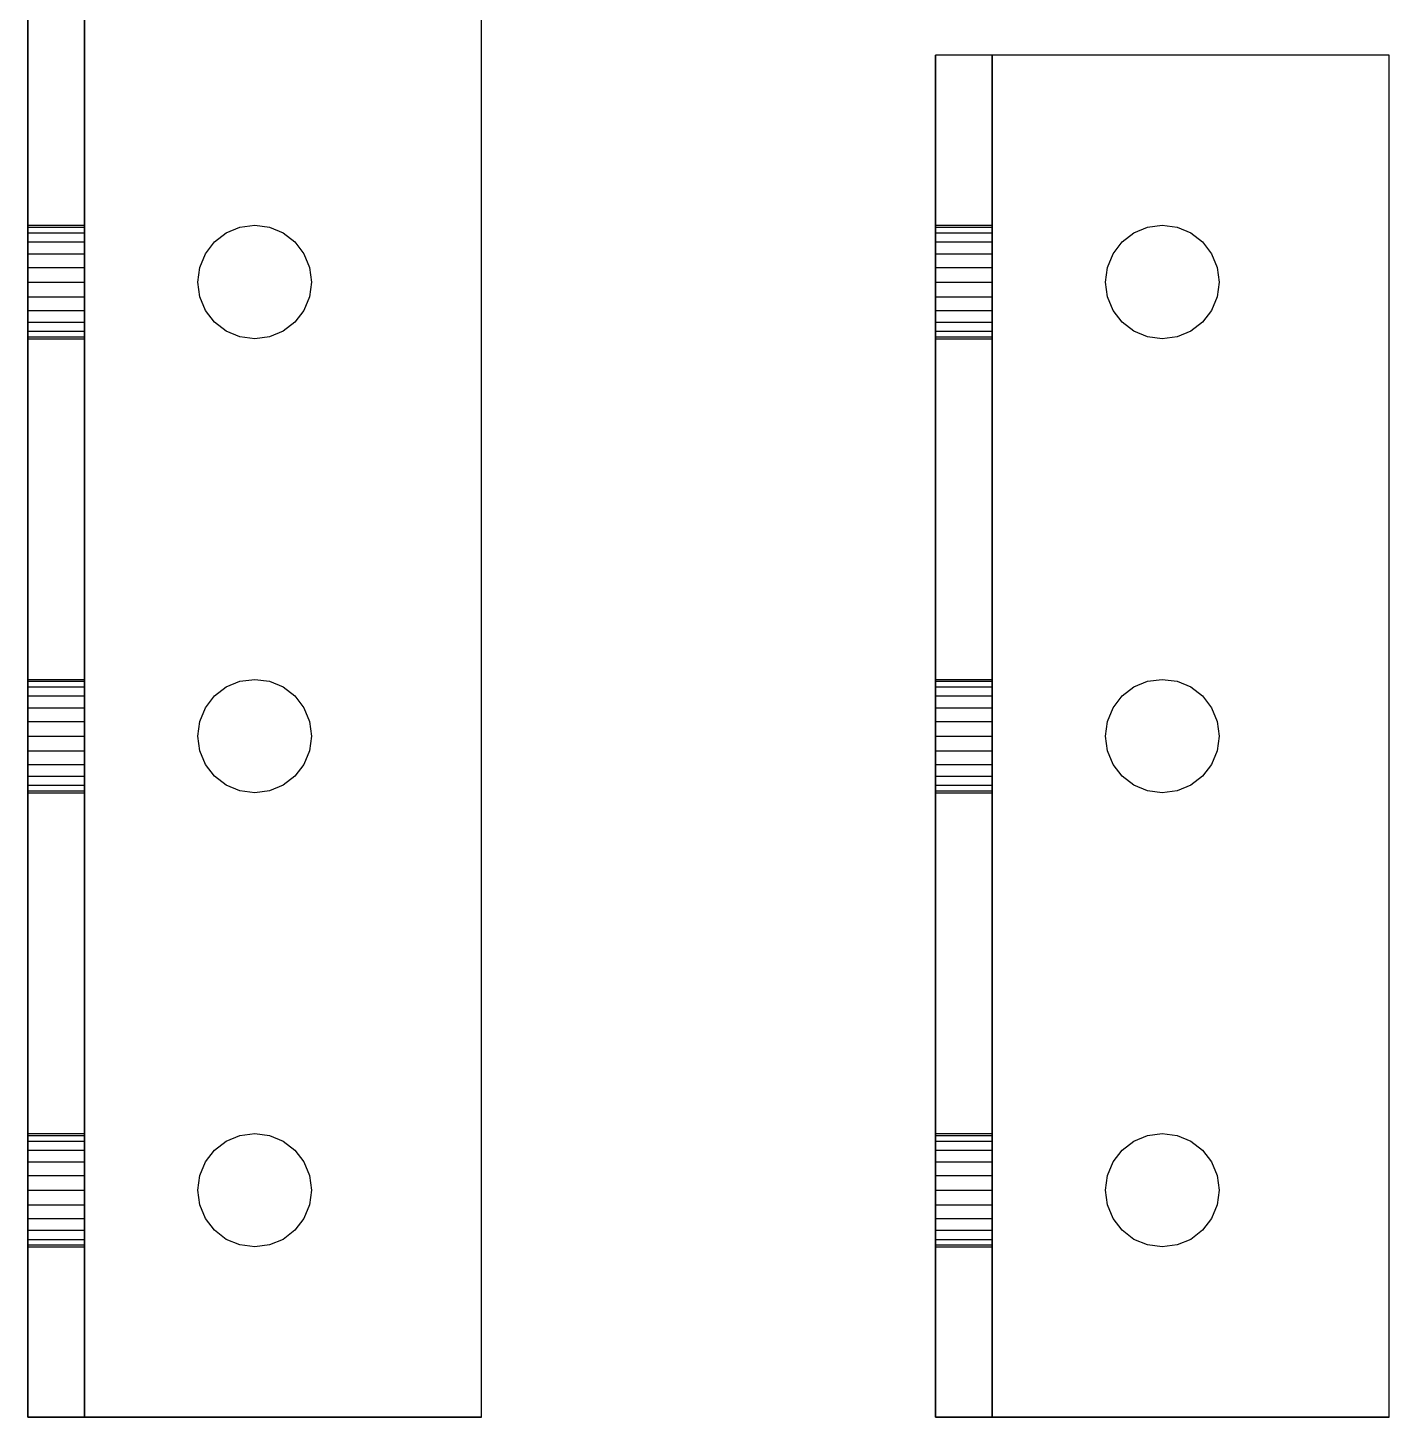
# Model space of a CAD drawing. Header units: metres. Extents: x 0 to 17, y 0 to 24.
# Drawn here: x 10 to 13, y 0 to 3.06 of the extents above; entities that cross this region are included whole.
import ezdxf

# ---------------------------------------------------------------- set-up
doc = ezdxf.new("R2010")
doc.units = ezdxf.units.M

msp = doc.modelspace()

# ---------------------------------------------------------------- linework, layer by layer
at = {"layer": 'MY3DLAYER'}
for p, q in [((10, 4), (10, 0)), ((10, 0, 1), (10, 4, 1)), ((10.125, 0, 1), (10.125, 4, 1)), ((10.125, 4, 0.125), (10.125, 0, 0.125)), ((11, 0), (11, 4)), ((11, 0, 0.125), (11, 4, 0.125)), ((12, 0, 1), (12, 3, 1)), ((12.125, 3, 1), (12, 3, 1)), ((13, 3), (12, 3)), ((12, 3), (12, 0)), ((12, 3, 1), (12, 3)), ((12.125, 0, 1), (12.125, 3, 1)), ((12.125, 3, 0.125), (12.125, 0, 0.125)), ((12.125, 3, 1), (12.125, 3, 0.125)), ((13, 3, 0.125), (12.125, 3, 0.125)), ((13, 3, 0.125), (13, 3)), ((13, 0), (13, 3)), ((13, 0, 0.125), (13, 3, 0.125)), ((10, 2.625, 0.5), (10, 2.6207, 0.4676)), ((10, 2.6207, 0.5324), (10, 2.625, 0.5)), ((10, 2.625, 0.5), (10.125, 2.625, 0.5)), ((10, 2.6207, 0.4676), (10, 2.6083, 0.4375)), ((10, 2.6083, 0.5625), (10, 2.6207, 0.5324)), ((10, 2.6207, 0.4676), (10.125, 2.6207, 0.4676)), ((10, 2.6207, 0.5324), (10.125, 2.6207, 0.5324)), ((10, 2.6083, 0.4375), (10, 2.5884, 0.4116)), ((10, 2.6083, 0.4375), (10.125, 2.6083, 0.4375)), ((10, 2.6083, 0.5625), (10.125, 2.6083, 0.5625)), ((10, 2.5884, 0.5884), (10, 2.6083, 0.5625)), ((10.125, 2.6207, 0.5324), (10.125, 2.625, 0.5)), ((10.125, 2.625, 0.5), (10.125, 2.6207, 0.4676)), ((10.125, 2.6083, 0.5625), (10.125, 2.6207, 0.5324)), ((10.125, 2.6207, 0.4676), (10.125, 2.6083, 0.4375)), ((10.125, 2.5884, 0.5884), (10.125, 2.6083, 0.5625)), ((10.125, 2.6083, 0.4375), (10.125, 2.5884, 0.4116)), ((10.4116, 2.5884), (10.4375, 2.6083)), ((10.4116, 2.5884, 0.125), (10.4375, 2.6083, 0.125)), ((10.4375, 2.6083), (10.4676, 2.6207)), ((10.4375, 2.6083, 0.125), (10.4676, 2.6207, 0.125)), ((10.4375, 2.6083), (10.4375, 2.6083, 0.125)), ((10.4676, 2.6207), (10.5, 2.625)), ((10.4676, 2.6207, 0.125), (10.5, 2.625, 0.125)), ((10.4676, 2.6207), (10.4676, 2.6207, 0.125)), ((10.5, 2.625), (10.5324, 2.6207)), ((10.5, 2.625, 0.125), (10.5324, 2.6207, 0.125)), ((10.5, 2.625), (10.5, 2.625, 0.125)), ((10.5324, 2.6207), (10.5625, 2.6083)), ((10.5324, 2.6207), (10.5324, 2.6207, 0.125)), ((10.5324, 2.6207, 0.125), (10.5625, 2.6083, 0.125)), ((10.5625, 2.6083), (10.5884, 2.5884)), ((10.5625, 2.6083, 0.125), (10.5884, 2.5884, 0.125)), ((10.5625, 2.6083), (10.5625, 2.6083, 0.125)), ((12, 2.625, 0.5), (12, 2.6207, 0.4676)), ((12, 2.625, 0.5), (12.125, 2.625, 0.5)), ((12, 2.6207, 0.5324), (12, 2.625, 0.5)), ((12, 2.6207, 0.4676), (12, 2.6083, 0.4375)), ((12, 2.6207, 0.4676), (12.125, 2.6207, 0.4676)), ((12, 2.6207, 0.5324), (12.125, 2.6207, 0.5324)), ((12, 2.6083, 0.5625), (12, 2.6207, 0.5324)), ((12, 2.6083, 0.4375), (12, 2.5884, 0.4116)), ((12, 2.6083, 0.4375), (12.125, 2.6083, 0.4375)), ((12, 2.5884, 0.5884), (12, 2.6083, 0.5625)), ((12, 2.6083, 0.5625), (12.125, 2.6083, 0.5625)), ((12.125, 2.625, 0.5), (12.125, 2.6207, 0.4676)), ((12.125, 2.6207, 0.5324), (12.125, 2.625, 0.5)), ((12.125, 2.6207, 0.4676), (12.125, 2.6083, 0.4375)), ((12.125, 2.6083, 0.5625), (12.125, 2.6207, 0.5324)), ((12.125, 2.6083, 0.4375), (12.125, 2.5884, 0.4116)), ((12.125, 2.5884, 0.5884), (12.125, 2.6083, 0.5625)), ((12.4116, 2.5884), (12.4375, 2.6083)), ((12.4116, 2.5884, 0.125), (12.4375, 2.6083, 0.125)), ((12.4375, 2.6083), (12.4676, 2.6207)), ((12.4375, 2.6083, 0.125), (12.4676, 2.6207, 0.125)), ((12.4375, 2.6083), (12.4375, 2.6083, 0.125)), ((12.4676, 2.6207, 0.125), (12.5, 2.625, 0.125)), ((12.4676, 2.6207), (12.5, 2.625)), ((12.4676, 2.6207), (12.4676, 2.6207, 0.125)), ((12.5, 2.625), (12.5324, 2.6207)), ((12.5, 2.625, 0.125), (12.5324, 2.6207, 0.125)), ((12.5, 2.625), (12.5, 2.625, 0.125)), ((12.5324, 2.6207), (12.5625, 2.6083)), ((12.5324, 2.6207, 0.125), (12.5625, 2.6083, 0.125)), ((12.5324, 2.6207), (12.5324, 2.6207, 0.125)), ((12.5625, 2.6083), (12.5625, 2.6083, 0.125)), ((12.5625, 2.6083), (12.5884, 2.5884)), ((12.5625, 2.6083, 0.125), (12.5884, 2.5884, 0.125)), ((10, 2.5884, 0.4116), (10, 2.5625, 0.3917)), ((10, 2.5625, 0.6083), (10, 2.5884, 0.5884)), ((10, 2.5884, 0.4116), (10.125, 2.5884, 0.4116)), ((10, 2.5884, 0.5884), (10.125, 2.5884, 0.5884)), ((10.125, 2.5625, 0.6083), (10.125, 2.5884, 0.5884)), ((10.125, 2.5884, 0.4116), (10.125, 2.5625, 0.3917)), ((10.3917, 2.5625), (10.4116, 2.5884)), ((10.3917, 2.5625, 0.125), (10.4116, 2.5884, 0.125)), ((10.4116, 2.5884), (10.4116, 2.5884, 0.125)), ((10.5884, 2.5884), (10.6083, 2.5625)), ((10.5884, 2.5884, 0.125), (10.6083, 2.5625, 0.125)), ((10.5884, 2.5884), (10.5884, 2.5884, 0.125)), ((12, 2.5884, 0.4116), (12, 2.5625, 0.3917)), ((12, 2.5884, 0.4116), (12.125, 2.5884, 0.4116)), ((12, 2.5884, 0.5884), (12.125, 2.5884, 0.5884)), ((12, 2.5625, 0.6083), (12, 2.5884, 0.5884)), ((12.125, 2.5884, 0.4116), (12.125, 2.5625, 0.3917)), ((12.125, 2.5625, 0.6083), (12.125, 2.5884, 0.5884)), ((12.3917, 2.5625, 0.125), (12.4116, 2.5884, 0.125)), ((12.3917, 2.5625), (12.4116, 2.5884)), ((12.4116, 2.5884), (12.4116, 2.5884, 0.125)), ((12.5884, 2.5884), (12.6083, 2.5625)), ((12.5884, 2.5884, 0.125), (12.6083, 2.5625, 0.125)), ((12.5884, 2.5884), (12.5884, 2.5884, 0.125)), ((10, 2.5324, 0.6207), (10, 2.5625, 0.6083)), ((10, 2.5625, 0.3917), (10, 2.5324, 0.3793)), ((10, 2.5625, 0.6083), (10.125, 2.5625, 0.6083)), ((10, 2.5625, 0.3917), (10.125, 2.5625, 0.3917)), ((10.125, 2.5324, 0.6207), (10.125, 2.5625, 0.6083)), ((10.125, 2.5625, 0.3917), (10.125, 2.5324, 0.3793)), ((10.3793, 2.5324), (10.3917, 2.5625)), ((10.3793, 2.5324, 0.125), (10.3917, 2.5625, 0.125)), ((10.3917, 2.5625), (10.3917, 2.5625, 0.125)), ((10.6083, 2.5625), (10.6207, 2.5324)), ((10.6083, 2.5625, 0.125), (10.6207, 2.5324, 0.125)), ((10.6083, 2.5625), (10.6083, 2.5625, 0.125)), ((12, 2.5625, 0.3917), (12, 2.5324, 0.3793)), ((12, 2.5625, 0.3917), (12.125, 2.5625, 0.3917)), ((12, 2.5324, 0.6207), (12, 2.5625, 0.6083)), ((12, 2.5625, 0.6083), (12.125, 2.5625, 0.6083)), ((12.125, 2.5625, 0.3917), (12.125, 2.5324, 0.3793)), ((12.125, 2.5324, 0.6207), (12.125, 2.5625, 0.6083)), ((12.3793, 2.5324), (12.3917, 2.5625)), ((12.3793, 2.5324, 0.125), (12.3917, 2.5625, 0.125)), ((12.3917, 2.5625), (12.3917, 2.5625, 0.125)), ((12.6083, 2.5625), (12.6207, 2.5324)), ((12.6083, 2.5625, 0.125), (12.6207, 2.5324, 0.125)), ((12.6083, 2.5625), (12.6083, 2.5625, 0.125)), ((10, 2.5324, 0.3793), (10.125, 2.5324, 0.3793)), ((10, 2.5324, 0.6207), (10.125, 2.5324, 0.6207)), ((10, 2.5, 0.625), (10, 2.5324, 0.6207)), ((10, 2.5324, 0.3793), (10, 2.5, 0.375)), ((10.125, 2.5, 0.625), (10.125, 2.5324, 0.6207)), ((10.125, 2.5324, 0.3793), (10.125, 2.5, 0.375)), ((10.375, 2.5), (10.3793, 2.5324)), ((10.375, 2.5, 0.125), (10.3793, 2.5324, 0.125)), ((10.3793, 2.5324), (10.3793, 2.5324, 0.125)), ((10.6207, 2.5324), (10.625, 2.5)), ((10.6207, 2.5324, 0.125), (10.625, 2.5, 0.125)), ((10.6207, 2.5324), (10.6207, 2.5324, 0.125)), ((12, 2.5324, 0.3793), (12, 2.5, 0.375)), ((12, 2.5324, 0.3793), (12.125, 2.5324, 0.3793)), ((12, 2.5, 0.625), (12, 2.5324, 0.6207)), ((12, 2.5324, 0.6207), (12.125, 2.5324, 0.6207)), ((12.125, 2.5324, 0.3793), (12.125, 2.5, 0.375)), ((12.125, 2.5, 0.625), (12.125, 2.5324, 0.6207)), ((12.375, 2.5), (12.3793, 2.5324)), ((12.375, 2.5, 0.125), (12.3793, 2.5324, 0.125)), ((12.3793, 2.5324), (12.3793, 2.5324, 0.125)), ((12.6207, 2.5324, 0.125), (12.625, 2.5, 0.125)), ((12.6207, 2.5324), (12.6207, 2.5324, 0.125)), ((12.6207, 2.5324), (12.625, 2.5)), ((10, 2.5, 0.375), (10, 2.4676, 0.3793)), ((10, 2.5, 0.375), (10.125, 2.5, 0.375)), ((10, 2.5, 0.625), (10.125, 2.5, 0.625)), ((10, 2.4676, 0.6207), (10, 2.5, 0.625)), ((10.125, 2.5, 0.375), (10.125, 2.4676, 0.3793)), ((10.125, 2.4676, 0.6207), (10.125, 2.5, 0.625)), ((10.3793, 2.4676), (10.375, 2.5)), ((10.375, 2.5), (10.375, 2.5, 0.125)), ((10.3793, 2.4676, 0.125), (10.375, 2.5, 0.125)), ((10.625, 2.5), (10.6207, 2.4676)), ((10.625, 2.5, 0.125), (10.6207, 2.4676, 0.125)), ((10.625, 2.5), (10.625, 2.5, 0.125)), ((12, 2.5, 0.375), (12, 2.4676, 0.3793)), ((12, 2.5, 0.375), (12.125, 2.5, 0.375)), ((12, 2.4676, 0.6207), (12, 2.5, 0.625)), ((12, 2.5, 0.625), (12.125, 2.5, 0.625)), ((12.125, 2.4676, 0.6207), (12.125, 2.5, 0.625)), ((12.125, 2.5, 0.375), (12.125, 2.4676, 0.3793)), ((12.375, 2.5), (12.375, 2.5, 0.125)), ((12.3793, 2.4676), (12.375, 2.5)), ((12.3793, 2.4676, 0.125), (12.375, 2.5, 0.125)), ((12.625, 2.5), (12.6207, 2.4676)), ((12.625, 2.5, 0.125), (12.6207, 2.4676, 0.125)), ((12.625, 2.5), (12.625, 2.5, 0.125)), ((10, 2.4676, 0.6207), (10.125, 2.4676, 0.6207)), ((10, 2.4676, 0.3793), (10.125, 2.4676, 0.3793)), ((10, 2.4676, 0.3793), (10, 2.4375, 0.3917)), ((10, 2.4375, 0.6083), (10, 2.4676, 0.6207)), ((10.125, 2.4676, 0.3793), (10.125, 2.4375, 0.3917)), ((10.125, 2.4375, 0.6083), (10.125, 2.4676, 0.6207)), ((10.3917, 2.4375), (10.3793, 2.4676)), ((10.3793, 2.4676), (10.3793, 2.4676, 0.125)), ((10.3917, 2.4375, 0.125), (10.3793, 2.4676, 0.125)), ((10.6207, 2.4676), (10.6083, 2.4375)), ((10.6207, 2.4676, 0.125), (10.6083, 2.4375, 0.125)), ((10.6207, 2.4676), (10.6207, 2.4676, 0.125)), ((12, 2.4676, 0.3793), (12, 2.4375, 0.3917)), ((12, 2.4676, 0.6207), (12.125, 2.4676, 0.6207)), ((12, 2.4375, 0.6083), (12, 2.4676, 0.6207)), ((12, 2.4676, 0.3793), (12.125, 2.4676, 0.3793)), ((12.125, 2.4375, 0.6083), (12.125, 2.4676, 0.6207)), ((12.125, 2.4676, 0.3793), (12.125, 2.4375, 0.3917)), ((12.3917, 2.4375, 0.125), (12.3793, 2.4676, 0.125)), ((12.3917, 2.4375), (12.3793, 2.4676)), ((12.3793, 2.4676), (12.3793, 2.4676, 0.125)), ((12.6207, 2.4676), (12.6083, 2.4375)), ((12.6207, 2.4676, 0.125), (12.6083, 2.4375, 0.125)), ((12.6207, 2.4676), (12.6207, 2.4676, 0.125)), ((10, 2.4375, 0.3917), (10.125, 2.4375, 0.3917)), ((10, 2.4375, 0.3917), (10, 2.4116, 0.4116)), ((10, 2.4375, 0.6083), (10.125, 2.4375, 0.6083)), ((10, 2.4116, 0.5884), (10, 2.4375, 0.6083)), ((10.125, 2.4375, 0.3917), (10.125, 2.4116, 0.4116)), ((10.125, 2.4116, 0.5884), (10.125, 2.4375, 0.6083)), ((10.4116, 2.4116), (10.3917, 2.4375)), ((10.3917, 2.4375), (10.3917, 2.4375, 0.125)), ((10.4116, 2.4116, 0.125), (10.3917, 2.4375, 0.125)), ((10.6083, 2.4375), (10.5884, 2.4116)), ((10.6083, 2.4375, 0.125), (10.5884, 2.4116, 0.125)), ((10.6083, 2.4375), (10.6083, 2.4375, 0.125)), ((12, 2.4375, 0.3917), (12, 2.4116, 0.4116)), ((12, 2.4375, 0.6083), (12.125, 2.4375, 0.6083)), ((12, 2.4116, 0.5884), (12, 2.4375, 0.6083)), ((12, 2.4375, 0.3917), (12.125, 2.4375, 0.3917)), ((12.125, 2.4116, 0.5884), (12.125, 2.4375, 0.6083)), ((12.125, 2.4375, 0.3917), (12.125, 2.4116, 0.4116)), ((12.4116, 2.4116), (12.3917, 2.4375)), ((12.3917, 2.4375), (12.3917, 2.4375, 0.125)), ((12.4116, 2.4116, 0.125), (12.3917, 2.4375, 0.125)), ((12.6083, 2.4375), (12.5884, 2.4116)), ((12.6083, 2.4375, 0.125), (12.5884, 2.4116, 0.125)), ((12.6083, 2.4375), (12.6083, 2.4375, 0.125)), ((10, 2.4116, 0.5884), (10.125, 2.4116, 0.5884)), ((10, 2.3917, 0.5625), (10, 2.4116, 0.5884)), ((10, 2.4116, 0.4116), (10.125, 2.4116, 0.4116)), ((10, 2.4116, 0.4116), (10, 2.3917, 0.4375)), ((10, 2.3917, 0.5625), (10.125, 2.3917, 0.5625)), ((10, 2.3793, 0.5324), (10, 2.3917, 0.5625)), ((10, 2.3917, 0.4375), (10, 2.3793, 0.4676)), ((10, 2.3917, 0.4375), (10.125, 2.3917, 0.4375)), ((10.125, 2.3917, 0.5625), (10.125, 2.4116, 0.5884)), ((10.125, 2.4116, 0.4116), (10.125, 2.3917, 0.4375)), ((10.125, 2.3793, 0.5324), (10.125, 2.3917, 0.5625)), ((10.125, 2.3917, 0.4375), (10.125, 2.3793, 0.4676)), ((10.4375, 2.3917), (10.4116, 2.4116)), ((10.4116, 2.4116), (10.4116, 2.4116, 0.125)), ((10.4375, 2.3917, 0.125), (10.4116, 2.4116, 0.125)), ((10.4676, 2.3793), (10.4375, 2.3917)), ((10.4375, 2.3917), (10.4375, 2.3917, 0.125)), ((10.4676, 2.3793, 0.125), (10.4375, 2.3917, 0.125)), ((10.5625, 2.3917), (10.5324, 2.3793)), ((10.5625, 2.3917, 0.125), (10.5324, 2.3793, 0.125)), ((10.5884, 2.4116), (10.5625, 2.3917)), ((10.5884, 2.4116, 0.125), (10.5625, 2.3917, 0.125)), ((10.5625, 2.3917), (10.5625, 2.3917, 0.125)), ((10.5884, 2.4116), (10.5884, 2.4116, 0.125)), ((12, 2.4116, 0.4116), (12, 2.3917, 0.4375)), ((12, 2.3917, 0.5625), (12, 2.4116, 0.5884)), ((12, 2.4116, 0.5884), (12.125, 2.4116, 0.5884)), ((12, 2.4116, 0.4116), (12.125, 2.4116, 0.4116)), ((12, 2.3917, 0.4375), (12, 2.3793, 0.4676)), ((12, 2.3917, 0.5625), (12.125, 2.3917, 0.5625)), ((12, 2.3917, 0.4375), (12.125, 2.3917, 0.4375)), ((12, 2.3793, 0.5324), (12, 2.3917, 0.5625)), ((12.125, 2.3917, 0.5625), (12.125, 2.4116, 0.5884)), ((12.125, 2.4116, 0.4116), (12.125, 2.3917, 0.4375)), ((12.125, 2.3793, 0.5324), (12.125, 2.3917, 0.5625)), ((12.125, 2.3917, 0.4375), (12.125, 2.3793, 0.4676)), ((12.4116, 2.4116), (12.4116, 2.4116, 0.125)), ((12.4375, 2.3917), (12.4116, 2.4116)), ((12.4375, 2.3917, 0.125), (12.4116, 2.4116, 0.125)), ((12.4676, 2.3793), (12.4375, 2.3917)), ((12.4375, 2.3917), (12.4375, 2.3917, 0.125)), ((12.4676, 2.3793, 0.125), (12.4375, 2.3917, 0.125)), ((12.5625, 2.3917, 0.125), (12.5324, 2.3793, 0.125)), ((12.5625, 2.3917), (12.5324, 2.3793)), ((12.5884, 2.4116), (12.5625, 2.3917)), ((12.5884, 2.4116, 0.125), (12.5625, 2.3917, 0.125)), ((12.5625, 2.3917), (12.5625, 2.3917, 0.125)), ((12.5884, 2.4116), (12.5884, 2.4116, 0.125)), ((10, 2.3793, 0.5324), (10.125, 2.3793, 0.5324)), ((10, 2.375, 0.5), (10, 2.3793, 0.5324)), ((10, 2.3793, 0.4676), (10.125, 2.3793, 0.4676)), ((10, 2.3793, 0.4676), (10, 2.375, 0.5)), ((10, 2.375, 0.5), (10.125, 2.375, 0.5)), ((10.125, 2.375, 0.5), (10.125, 2.3793, 0.5324)), ((10.125, 2.3793, 0.4676), (10.125, 2.375, 0.5)), ((10.5, 2.375), (10.4676, 2.3793)), ((10.4676, 2.3793), (10.4676, 2.3793, 0.125)), ((10.5, 2.375, 0.125), (10.4676, 2.3793, 0.125)), ((10.5324, 2.3793), (10.5, 2.375)), ((10.5324, 2.3793, 0.125), (10.5, 2.375, 0.125)), ((10.5, 2.375), (10.5, 2.375, 0.125)), ((10.5324, 2.3793), (10.5324, 2.3793, 0.125)), ((12, 2.3793, 0.4676), (12, 2.375, 0.5)), ((12, 2.375, 0.5), (12, 2.3793, 0.5324)), ((12, 2.3793, 0.5324), (12.125, 2.3793, 0.5324)), ((12, 2.3793, 0.4676), (12.125, 2.3793, 0.4676)), ((12, 2.375, 0.5), (12.125, 2.375, 0.5)), ((12.125, 2.375, 0.5), (12.125, 2.3793, 0.5324)), ((12.125, 2.3793, 0.4676), (12.125, 2.375, 0.5)), ((12.5, 2.375), (12.4676, 2.3793)), ((12.4676, 2.3793), (12.4676, 2.3793, 0.125)), ((12.5, 2.375, 0.125), (12.4676, 2.3793, 0.125)), ((12.5324, 2.3793), (12.5, 2.375)), ((12.5324, 2.3793, 0.125), (12.5, 2.375, 0.125)), ((12.5, 2.375), (12.5, 2.375, 0.125)), ((12.5324, 2.3793), (12.5324, 2.3793, 0.125)), ((10, 1.6207, 0.5324), (10, 1.625, 0.5)), ((10, 1.625, 0.5), (10.125, 1.625, 0.5)), ((10, 1.625, 0.5), (10, 1.6207, 0.4676)), ((10.125, 1.6207, 0.5324), (10.125, 1.625, 0.5)), ((10.125, 1.625, 0.5), (10.125, 1.6207, 0.4676)), ((10.4676, 1.6207), (10.5, 1.625)), ((10.4676, 1.6207, 0.125), (10.5, 1.625, 0.125)), ((10.5, 1.625), (10.5324, 1.6207)), ((10.5, 1.625), (10.5, 1.625, 0.125)), ((10.5, 1.625, 0.125), (10.5324, 1.6207, 0.125)), ((12, 1.6207, 0.5324), (12, 1.625, 0.5)), ((12, 1.625, 0.5), (12.125, 1.625, 0.5)), ((12, 1.625, 0.5), (12, 1.6207, 0.4676)), ((12.125, 1.6207, 0.5324), (12.125, 1.625, 0.5)), ((12.125, 1.625, 0.5), (12.125, 1.6207, 0.4676)), ((12.4676, 1.6207), (12.5, 1.625)), ((12.4676, 1.6207, 0.125), (12.5, 1.625, 0.125)), ((12.5, 1.625), (12.5324, 1.6207)), ((12.5, 1.625, 0.125), (12.5324, 1.6207, 0.125)), ((12.5, 1.625), (12.5, 1.625, 0.125)), ((10, 1.6083, 0.5625), (10, 1.6207, 0.5324)), ((10, 1.6207, 0.5324), (10.125, 1.6207, 0.5324)), ((10, 1.6207, 0.4676), (10, 1.6083, 0.4375)), ((10, 1.6207, 0.4676), (10.125, 1.6207, 0.4676)), ((10, 1.5884, 0.5884), (10, 1.6083, 0.5625)), ((10, 1.6083, 0.5625), (10.125, 1.6083, 0.5625)), ((10, 1.6083, 0.4375), (10.125, 1.6083, 0.4375)), ((10, 1.6083, 0.4375), (10, 1.5884, 0.4116)), ((10.125, 1.6083, 0.5625), (10.125, 1.6207, 0.5324)), ((10.125, 1.6207, 0.4676), (10.125, 1.6083, 0.4375)), ((10.125, 1.5884, 0.5884), (10.125, 1.6083, 0.5625)), ((10.125, 1.6083, 0.4375), (10.125, 1.5884, 0.4116)), ((10.4116, 1.5884), (10.4375, 1.6083)), ((10.4116, 1.5884, 0.125), (10.4375, 1.6083, 0.125)), ((10.4375, 1.6083), (10.4676, 1.6207)), ((10.4375, 1.6083, 0.125), (10.4676, 1.6207, 0.125)), ((10.4375, 1.6083), (10.4375, 1.6083, 0.125)), ((10.4676, 1.6207), (10.4676, 1.6207, 0.125)), ((10.5324, 1.6207), (10.5625, 1.6083)), ((10.5324, 1.6207, 0.125), (10.5625, 1.6083, 0.125)), ((10.5324, 1.6207), (10.5324, 1.6207, 0.125)), ((10.5625, 1.6083), (10.5884, 1.5884)), ((10.5625, 1.6083, 0.125), (10.5884, 1.5884, 0.125)), ((10.5625, 1.6083), (10.5625, 1.6083, 0.125)), ((12, 1.6083, 0.5625), (12, 1.6207, 0.5324)), ((12, 1.6207, 0.5324), (12.125, 1.6207, 0.5324)), ((12, 1.6207, 0.4676), (12.125, 1.6207, 0.4676)), ((12, 1.6207, 0.4676), (12, 1.6083, 0.4375)), ((12, 1.5884, 0.5884), (12, 1.6083, 0.5625)), ((12, 1.6083, 0.5625), (12.125, 1.6083, 0.5625)), ((12, 1.6083, 0.4375), (12.125, 1.6083, 0.4375)), ((12, 1.6083, 0.4375), (12, 1.5884, 0.4116)), ((12.125, 1.6083, 0.5625), (12.125, 1.6207, 0.5324)), ((12.125, 1.6207, 0.4676), (12.125, 1.6083, 0.4375)), ((12.125, 1.5884, 0.5884), (12.125, 1.6083, 0.5625)), ((12.125, 1.6083, 0.4375), (12.125, 1.5884, 0.4116)), ((12.4116, 1.5884), (12.4375, 1.6083)), ((12.4116, 1.5884, 0.125), (12.4375, 1.6083, 0.125)), ((12.4375, 1.6083), (12.4676, 1.6207)), ((12.4375, 1.6083, 0.125), (12.4676, 1.6207, 0.125)), ((12.4375, 1.6083), (12.4375, 1.6083, 0.125)), ((12.4676, 1.6207), (12.4676, 1.6207, 0.125)), ((12.5324, 1.6207), (12.5324, 1.6207, 0.125)), ((12.5324, 1.6207), (12.5625, 1.6083)), ((12.5324, 1.6207, 0.125), (12.5625, 1.6083, 0.125)), ((12.5625, 1.6083), (12.5884, 1.5884)), ((12.5625, 1.6083, 0.125), (12.5884, 1.5884, 0.125)), ((12.5625, 1.6083), (12.5625, 1.6083, 0.125)), ((10, 1.5625, 0.6083), (10, 1.5884, 0.5884)), ((10, 1.5884, 0.5884), (10.125, 1.5884, 0.5884)), ((10, 1.5884, 0.4116), (10, 1.5625, 0.3917)), ((10, 1.5884, 0.4116), (10.125, 1.5884, 0.4116)), ((10, 1.5625, 0.3917), (10.125, 1.5625, 0.3917)), ((10, 1.5324, 0.6207), (10, 1.5625, 0.6083)), ((10, 1.5625, 0.3917), (10, 1.5324, 0.3793)), ((10, 1.5625, 0.6083), (10.125, 1.5625, 0.6083)), ((10.125, 1.5625, 0.6083), (10.125, 1.5884, 0.5884)), ((10.125, 1.5884, 0.4116), (10.125, 1.5625, 0.3917)), ((10.125, 1.5625, 0.3917), (10.125, 1.5324, 0.3793)), ((10.125, 1.5324, 0.6207), (10.125, 1.5625, 0.6083)), ((10.3793, 1.5324), (10.3917, 1.5625)), ((10.3793, 1.5324, 0.125), (10.3917, 1.5625, 0.125)), ((10.3917, 1.5625), (10.4116, 1.5884)), ((10.3917, 1.5625, 0.125), (10.4116, 1.5884, 0.125)), ((10.3917, 1.5625), (10.3917, 1.5625, 0.125)), ((10.4116, 1.5884), (10.4116, 1.5884, 0.125)), ((10.5884, 1.5884), (10.5884, 1.5884, 0.125)), ((10.5884, 1.5884), (10.6083, 1.5625)), ((10.5884, 1.5884, 0.125), (10.6083, 1.5625, 0.125)), ((10.6083, 1.5625), (10.6207, 1.5324)), ((10.6083, 1.5625), (10.6083, 1.5625, 0.125)), ((10.6083, 1.5625, 0.125), (10.6207, 1.5324, 0.125)), ((12, 1.5884, 0.5884), (12.125, 1.5884, 0.5884)), ((12, 1.5884, 0.4116), (12, 1.5625, 0.3917)), ((12, 1.5884, 0.4116), (12.125, 1.5884, 0.4116)), ((12, 1.5625, 0.6083), (12, 1.5884, 0.5884)), ((12, 1.5625, 0.3917), (12.125, 1.5625, 0.3917)), ((12, 1.5625, 0.3917), (12, 1.5324, 0.3793)), ((12, 1.5324, 0.6207), (12, 1.5625, 0.6083)), ((12, 1.5625, 0.6083), (12.125, 1.5625, 0.6083)), ((12.125, 1.5884, 0.4116), (12.125, 1.5625, 0.3917)), ((12.125, 1.5625, 0.6083), (12.125, 1.5884, 0.5884)), ((12.125, 1.5625, 0.3917), (12.125, 1.5324, 0.3793)), ((12.125, 1.5324, 0.6207), (12.125, 1.5625, 0.6083)), ((12.3793, 1.5324, 0.125), (12.3917, 1.5625, 0.125)), ((12.3793, 1.5324), (12.3917, 1.5625)), ((12.3917, 1.5625), (12.4116, 1.5884)), ((12.3917, 1.5625, 0.125), (12.4116, 1.5884, 0.125)), ((12.3917, 1.5625), (12.3917, 1.5625, 0.125)), ((12.4116, 1.5884), (12.4116, 1.5884, 0.125)), ((12.5884, 1.5884), (12.6083, 1.5625)), ((12.5884, 1.5884, 0.125), (12.6083, 1.5625, 0.125)), ((12.5884, 1.5884), (12.5884, 1.5884, 0.125)), ((12.6083, 1.5625), (12.6207, 1.5324)), ((12.6083, 1.5625, 0.125), (12.6207, 1.5324, 0.125)), ((12.6083, 1.5625), (12.6083, 1.5625, 0.125)), ((10, 1.5324, 0.3793), (10.125, 1.5324, 0.3793)), ((10, 1.5324, 0.6207), (10.125, 1.5324, 0.6207)), ((10, 1.5, 0.625), (10, 1.5324, 0.6207)), ((10, 1.5324, 0.3793), (10, 1.5, 0.375)), ((10.125, 1.5, 0.625), (10.125, 1.5324, 0.6207)), ((10.125, 1.5324, 0.3793), (10.125, 1.5, 0.375)), ((10.375, 1.5, 0.125), (10.3793, 1.5324, 0.125)), ((10.375, 1.5), (10.3793, 1.5324)), ((10.3793, 1.5324), (10.3793, 1.5324, 0.125)), ((10.6207, 1.5324), (10.625, 1.5)), ((10.6207, 1.5324), (10.6207, 1.5324, 0.125)), ((10.6207, 1.5324, 0.125), (10.625, 1.5, 0.125)), ((12, 1.5324, 0.3793), (12.125, 1.5324, 0.3793)), ((12, 1.5324, 0.3793), (12, 1.5, 0.375)), ((12, 1.5, 0.625), (12, 1.5324, 0.6207)), ((12, 1.5324, 0.6207), (12.125, 1.5324, 0.6207)), ((12.125, 1.5, 0.625), (12.125, 1.5324, 0.6207)), ((12.125, 1.5324, 0.3793), (12.125, 1.5, 0.375)), ((12.375, 1.5), (12.3793, 1.5324)), ((12.375, 1.5, 0.125), (12.3793, 1.5324, 0.125)), ((12.3793, 1.5324), (12.3793, 1.5324, 0.125)), ((12.6207, 1.5324, 0.125), (12.625, 1.5, 0.125)), ((12.6207, 1.5324), (12.6207, 1.5324, 0.125)), ((12.6207, 1.5324), (12.625, 1.5)), ((10, 1.4676, 0.6207), (10, 1.5, 0.625)), ((10, 1.5, 0.625), (10.125, 1.5, 0.625)), ((10, 1.5, 0.375), (10, 1.4676, 0.3793)), ((10, 1.5, 0.375), (10.125, 1.5, 0.375)), ((10.125, 1.4676, 0.6207), (10.125, 1.5, 0.625)), ((10.125, 1.5, 0.375), (10.125, 1.4676, 0.3793)), ((10.375, 1.5), (10.375, 1.5, 0.125)), ((10.3793, 1.4676), (10.375, 1.5)), ((10.3793, 1.4676, 0.125), (10.375, 1.5, 0.125)), ((10.625, 1.5), (10.6207, 1.4676)), ((10.625, 1.5, 0.125), (10.6207, 1.4676, 0.125)), ((10.625, 1.5), (10.625, 1.5, 0.125)), ((12, 1.5, 0.375), (12, 1.4676, 0.3793)), ((12, 1.5, 0.375), (12.125, 1.5, 0.375)), ((12, 1.4676, 0.6207), (12, 1.5, 0.625)), ((12, 1.5, 0.625), (12.125, 1.5, 0.625)), ((12.125, 1.5, 0.375), (12.125, 1.4676, 0.3793)), ((12.125, 1.4676, 0.6207), (12.125, 1.5, 0.625)), ((12.375, 1.5), (12.375, 1.5, 0.125)), ((12.3793, 1.4676), (12.375, 1.5)), ((12.3793, 1.4676, 0.125), (12.375, 1.5, 0.125)), ((12.625, 1.5), (12.6207, 1.4676)), ((12.625, 1.5, 0.125), (12.6207, 1.4676, 0.125)), ((12.625, 1.5), (12.625, 1.5, 0.125)), ((10, 1.4676, 0.6207), (10.125, 1.4676, 0.6207)), ((10, 1.4676, 0.3793), (10.125, 1.4676, 0.3793)), ((10, 1.4676, 0.3793), (10, 1.4375, 0.3917)), ((10, 1.4375, 0.6083), (10, 1.4676, 0.6207)), ((10.125, 1.4676, 0.3793), (10.125, 1.4375, 0.3917)), ((10.125, 1.4375, 0.6083), (10.125, 1.4676, 0.6207)), ((10.3917, 1.4375), (10.3793, 1.4676)), ((10.3793, 1.4676), (10.3793, 1.4676, 0.125)), ((10.3917, 1.4375, 0.125), (10.3793, 1.4676, 0.125)), ((10.6207, 1.4676), (10.6083, 1.4375)), ((10.6207, 1.4676, 0.125), (10.6083, 1.4375, 0.125)), ((10.6207, 1.4676), (10.6207, 1.4676, 0.125)), ((12, 1.4676, 0.3793), (12.125, 1.4676, 0.3793)), ((12, 1.4676, 0.3793), (12, 1.4375, 0.3917)), ((12, 1.4375, 0.6083), (12, 1.4676, 0.6207)), ((12, 1.4676, 0.6207), (12.125, 1.4676, 0.6207)), ((12.125, 1.4676, 0.3793), (12.125, 1.4375, 0.3917)), ((12.125, 1.4375, 0.6083), (12.125, 1.4676, 0.6207)), ((12.3917, 1.4375), (12.3793, 1.4676)), ((12.3793, 1.4676), (12.3793, 1.4676, 0.125)), ((12.3917, 1.4375, 0.125), (12.3793, 1.4676, 0.125)), ((12.6207, 1.4676), (12.6083, 1.4375)), ((12.6207, 1.4676, 0.125), (12.6083, 1.4375, 0.125)), ((12.6207, 1.4676), (12.6207, 1.4676, 0.125)), ((10, 1.4116, 0.5884), (10, 1.4375, 0.6083)), ((10, 1.4375, 0.6083), (10.125, 1.4375, 0.6083)), ((10, 1.4375, 0.3917), (10, 1.4116, 0.4116)), ((10, 1.4375, 0.3917), (10.125, 1.4375, 0.3917)), ((10, 1.3917, 0.5625), (10, 1.4116, 0.5884)), ((10, 1.4116, 0.5884), (10.125, 1.4116, 0.5884)), ((10, 1.4116, 0.4116), (10.125, 1.4116, 0.4116)), ((10, 1.4116, 0.4116), (10, 1.3917, 0.4375)), ((10.125, 1.4116, 0.5884), (10.125, 1.4375, 0.6083)), ((10.125, 1.4375, 0.3917), (10.125, 1.4116, 0.4116)), ((10.125, 1.3917, 0.5625), (10.125, 1.4116, 0.5884)), ((10.125, 1.4116, 0.4116), (10.125, 1.3917, 0.4375)), ((10.3917, 1.4375), (10.3917, 1.4375, 0.125)), ((10.4116, 1.4116), (10.3917, 1.4375)), ((10.4116, 1.4116, 0.125), (10.3917, 1.4375, 0.125)), ((10.4375, 1.3917), (10.4116, 1.4116)), ((10.4375, 1.3917, 0.125), (10.4116, 1.4116, 0.125)), ((10.4116, 1.4116), (10.4116, 1.4116, 0.125)), ((10.5884, 1.4116), (10.5625, 1.3917)), ((10.5884, 1.4116, 0.125), (10.5625, 1.3917, 0.125)), ((10.6083, 1.4375, 0.125), (10.5884, 1.4116, 0.125)), ((10.6083, 1.4375), (10.5884, 1.4116)), ((10.5884, 1.4116), (10.5884, 1.4116, 0.125)), ((10.6083, 1.4375), (10.6083, 1.4375, 0.125)), ((12, 1.4375, 0.3917), (12, 1.4116, 0.4116)), ((12, 1.4375, 0.3917), (12.125, 1.4375, 0.3917)), ((12, 1.4116, 0.5884), (12, 1.4375, 0.6083)), ((12, 1.4375, 0.6083), (12.125, 1.4375, 0.6083)), ((12, 1.4116, 0.4116), (12.125, 1.4116, 0.4116)), ((12, 1.4116, 0.4116), (12, 1.3917, 0.4375)), ((12, 1.3917, 0.5625), (12, 1.4116, 0.5884)), ((12, 1.4116, 0.5884), (12.125, 1.4116, 0.5884)), ((12.125, 1.4375, 0.3917), (12.125, 1.4116, 0.4116)), ((12.125, 1.4116, 0.5884), (12.125, 1.4375, 0.6083)), ((12.125, 1.4116, 0.4116), (12.125, 1.3917, 0.4375)), ((12.125, 1.3917, 0.5625), (12.125, 1.4116, 0.5884)), ((12.4116, 1.4116, 0.125), (12.3917, 1.4375, 0.125)), ((12.4116, 1.4116), (12.3917, 1.4375)), ((12.3917, 1.4375), (12.3917, 1.4375, 0.125)), ((12.4116, 1.4116), (12.4116, 1.4116, 0.125)), ((12.4375, 1.3917), (12.4116, 1.4116)), ((12.4375, 1.3917, 0.125), (12.4116, 1.4116, 0.125)), ((12.5884, 1.4116), (12.5625, 1.3917)), ((12.5884, 1.4116, 0.125), (12.5625, 1.3917, 0.125)), ((12.6083, 1.4375), (12.5884, 1.4116)), ((12.6083, 1.4375, 0.125), (12.5884, 1.4116, 0.125)), ((12.5884, 1.4116), (12.5884, 1.4116, 0.125)), ((12.6083, 1.4375), (12.6083, 1.4375, 0.125)), ((10, 1.3917, 0.5625), (10.125, 1.3917, 0.5625)), ((10, 1.3917, 0.4375), (10, 1.3793, 0.4676)), ((10, 1.3917, 0.4375), (10.125, 1.3917, 0.4375)), ((10, 1.3793, 0.5324), (10, 1.3917, 0.5625)), ((10, 1.3793, 0.4676), (10.125, 1.3793, 0.4676)), ((10, 1.3793, 0.4676), (10, 1.375, 0.5)), ((10, 1.3793, 0.5324), (10.125, 1.3793, 0.5324)), ((10, 1.375, 0.5), (10, 1.3793, 0.5324)), ((10.125, 1.3793, 0.5324), (10.125, 1.3917, 0.5625)), ((10.125, 1.3917, 0.4375), (10.125, 1.3793, 0.4676)), ((10.125, 1.375, 0.5), (10.125, 1.3793, 0.5324)), ((10.125, 1.3793, 0.4676), (10.125, 1.375, 0.5)), ((10.4375, 1.3917), (10.4375, 1.3917, 0.125)), ((10.4676, 1.3793), (10.4375, 1.3917)), ((10.4676, 1.3793, 0.125), (10.4375, 1.3917, 0.125)), ((10.4676, 1.3793), (10.4676, 1.3793, 0.125)), ((10.5, 1.375), (10.4676, 1.3793)), ((10.5, 1.375, 0.125), (10.4676, 1.3793, 0.125)), ((10.5324, 1.3793), (10.5, 1.375)), ((10.5324, 1.3793, 0.125), (10.5, 1.375, 0.125)), ((10.5625, 1.3917), (10.5324, 1.3793)), ((10.5625, 1.3917, 0.125), (10.5324, 1.3793, 0.125)), ((10.5324, 1.3793), (10.5324, 1.3793, 0.125)), ((10.5625, 1.3917), (10.5625, 1.3917, 0.125)), ((12, 1.3917, 0.4375), (12.125, 1.3917, 0.4375)), ((12, 1.3917, 0.4375), (12, 1.3793, 0.4676)), ((12, 1.3793, 0.5324), (12, 1.3917, 0.5625)), ((12, 1.3917, 0.5625), (12.125, 1.3917, 0.5625)), ((12, 1.3793, 0.4676), (12, 1.375, 0.5)), ((12, 1.3793, 0.4676), (12.125, 1.3793, 0.4676)), ((12, 1.375, 0.5), (12, 1.3793, 0.5324)), ((12, 1.3793, 0.5324), (12.125, 1.3793, 0.5324)), ((12.125, 1.3917, 0.4375), (12.125, 1.3793, 0.4676)), ((12.125, 1.3793, 0.5324), (12.125, 1.3917, 0.5625)), ((12.125, 1.3793, 0.4676), (12.125, 1.375, 0.5)), ((12.125, 1.375, 0.5), (12.125, 1.3793, 0.5324)), ((12.4676, 1.3793, 0.125), (12.4375, 1.3917, 0.125)), ((12.4375, 1.3917), (12.4375, 1.3917, 0.125)), ((12.4676, 1.3793), (12.4375, 1.3917)), ((12.5, 1.375), (12.4676, 1.3793)), ((12.5, 1.375, 0.125), (12.4676, 1.3793, 0.125)), ((12.4676, 1.3793), (12.4676, 1.3793, 0.125)), ((12.5324, 1.3793), (12.5, 1.375)), ((12.5324, 1.3793, 0.125), (12.5, 1.375, 0.125)), ((12.5625, 1.3917), (12.5324, 1.3793)), ((12.5625, 1.3917, 0.125), (12.5324, 1.3793, 0.125)), ((12.5324, 1.3793), (12.5324, 1.3793, 0.125)), ((12.5625, 1.3917), (12.5625, 1.3917, 0.125)), ((10, 1.375, 0.5), (10.125, 1.375, 0.5)), ((10.5, 1.375), (10.5, 1.375, 0.125)), ((12, 1.375, 0.5), (12.125, 1.375, 0.5)), ((12.5, 1.375), (12.5, 1.375, 0.125)), ((10, 0.625, 0.5), (10.125, 0.625, 0.5)), ((10, 0.6207, 0.5324), (10, 0.625, 0.5)), ((10, 0.625, 0.5), (10, 0.6207, 0.4676)), ((10, 0.6207, 0.5324), (10.125, 0.6207, 0.5324)), ((10, 0.6083, 0.5625), (10, 0.6207, 0.5324)), ((10, 0.6207, 0.4676), (10.125, 0.6207, 0.4676)), ((10, 0.6207, 0.4676), (10, 0.6083, 0.4375)), ((10.125, 0.6207, 0.5324), (10.125, 0.625, 0.5)), ((10.125, 0.625, 0.5), (10.125, 0.6207, 0.4676)), ((10.125, 0.6083, 0.5625), (10.125, 0.6207, 0.5324)), ((10.125, 0.6207, 0.4676), (10.125, 0.6083, 0.4375)), ((10.4375, 0.6083), (10.4676, 0.6207)), ((10.4375, 0.6083, 0.125), (10.4676, 0.6207, 0.125)), ((10.4676, 0.6207), (10.5, 0.625)), ((10.4676, 0.6207, 0.125), (10.5, 0.625, 0.125)), ((10.4676, 0.6207), (10.4676, 0.6207, 0.125)), ((10.5, 0.625), (10.5324, 0.6207)), ((10.5, 0.625, 0.125), (10.5324, 0.6207, 0.125)), ((10.5, 0.625), (10.5, 0.625, 0.125)), ((10.5324, 0.6207, 0.125), (10.5625, 0.6083, 0.125)), ((10.5324, 0.6207), (10.5324, 0.6207, 0.125)), ((10.5324, 0.6207), (10.5625, 0.6083)), ((12, 0.625, 0.5), (12.125, 0.625, 0.5)), ((12, 0.6207, 0.5324), (12, 0.625, 0.5)), ((12, 0.625, 0.5), (12, 0.6207, 0.4676)), ((12, 0.6207, 0.4676), (12.125, 0.6207, 0.4676)), ((12, 0.6207, 0.5324), (12.125, 0.6207, 0.5324)), ((12, 0.6083, 0.5625), (12, 0.6207, 0.5324)), ((12, 0.6207, 0.4676), (12, 0.6083, 0.4375)), ((12.125, 0.6207, 0.5324), (12.125, 0.625, 0.5)), ((12.125, 0.625, 0.5), (12.125, 0.6207, 0.4676)), ((12.125, 0.6083, 0.5625), (12.125, 0.6207, 0.5324)), ((12.125, 0.6207, 0.4676), (12.125, 0.6083, 0.4375)), ((12.4375, 0.6083), (12.4676, 0.6207)), ((12.4375, 0.6083, 0.125), (12.4676, 0.6207, 0.125)), ((12.4676, 0.6207), (12.5, 0.625)), ((12.4676, 0.6207, 0.125), (12.5, 0.625, 0.125)), ((12.4676, 0.6207), (12.4676, 0.6207, 0.125)), ((12.5, 0.625), (12.5, 0.625, 0.125)), ((12.5, 0.625), (12.5324, 0.6207)), ((12.5, 0.625, 0.125), (12.5324, 0.6207, 0.125)), ((12.5324, 0.6207), (12.5625, 0.6083)), ((12.5324, 0.6207, 0.125), (12.5625, 0.6083, 0.125)), ((12.5324, 0.6207), (12.5324, 0.6207, 0.125)), ((10, 0.6083, 0.5625), (10.125, 0.6083, 0.5625)), ((10, 0.6083, 0.4375), (10.125, 0.6083, 0.4375)), ((10, 0.5884, 0.5884), (10, 0.6083, 0.5625)), ((10, 0.6083, 0.4375), (10, 0.5884, 0.4116)), ((10, 0.5884, 0.4116), (10, 0.5625, 0.3917)), ((10, 0.5884, 0.4116), (10.125, 0.5884, 0.4116)), ((10, 0.5884, 0.5884), (10.125, 0.5884, 0.5884)), ((10, 0.5625, 0.6083), (10, 0.5884, 0.5884)), ((10.125, 0.5884, 0.5884), (10.125, 0.6083, 0.5625)), ((10.125, 0.6083, 0.4375), (10.125, 0.5884, 0.4116)), ((10.125, 0.5884, 0.4116), (10.125, 0.5625, 0.3917)), ((10.125, 0.5625, 0.6083), (10.125, 0.5884, 0.5884)), ((10.3917, 0.5625, 0.125), (10.4116, 0.5884, 0.125)), ((10.3917, 0.5625), (10.4116, 0.5884)), ((10.4116, 0.5884), (10.4375, 0.6083)), ((10.4116, 0.5884, 0.125), (10.4375, 0.6083, 0.125)), ((10.4116, 0.5884), (10.4116, 0.5884, 0.125)), ((10.4375, 0.6083), (10.4375, 0.6083, 0.125)), ((10.5625, 0.6083), (10.5884, 0.5884)), ((10.5625, 0.6083, 0.125), (10.5884, 0.5884, 0.125)), ((10.5625, 0.6083), (10.5625, 0.6083, 0.125)), ((10.5884, 0.5884), (10.5884, 0.5884, 0.125)), ((10.5884, 0.5884), (10.6083, 0.5625)), ((10.5884, 0.5884, 0.125), (10.6083, 0.5625, 0.125)), ((12, 0.6083, 0.4375), (12, 0.5884, 0.4116)), ((12, 0.6083, 0.4375), (12.125, 0.6083, 0.4375)), ((12, 0.6083, 0.5625), (12.125, 0.6083, 0.5625)), ((12, 0.5884, 0.5884), (12, 0.6083, 0.5625)), ((12, 0.5884, 0.4116), (12.125, 0.5884, 0.4116)), ((12, 0.5884, 0.5884), (12.125, 0.5884, 0.5884)), ((12, 0.5884, 0.4116), (12, 0.5625, 0.3917)), ((12, 0.5625, 0.6083), (12, 0.5884, 0.5884)), ((12.125, 0.6083, 0.4375), (12.125, 0.5884, 0.4116)), ((12.125, 0.5884, 0.5884), (12.125, 0.6083, 0.5625)), ((12.125, 0.5884, 0.4116), (12.125, 0.5625, 0.3917)), ((12.125, 0.5625, 0.6083), (12.125, 0.5884, 0.5884)), ((12.3917, 0.5625), (12.4116, 0.5884)), ((12.3917, 0.5625, 0.125), (12.4116, 0.5884, 0.125)), ((12.4116, 0.5884), (12.4375, 0.6083)), ((12.4116, 0.5884, 0.125), (12.4375, 0.6083, 0.125)), ((12.4116, 0.5884), (12.4116, 0.5884, 0.125)), ((12.4375, 0.6083), (12.4375, 0.6083, 0.125)), ((12.5625, 0.6083), (12.5884, 0.5884)), ((12.5625, 0.6083, 0.125), (12.5884, 0.5884, 0.125)), ((12.5625, 0.6083), (12.5625, 0.6083, 0.125)), ((12.5884, 0.5884), (12.6083, 0.5625)), ((12.5884, 0.5884, 0.125), (12.6083, 0.5625, 0.125)), ((12.5884, 0.5884), (12.5884, 0.5884, 0.125)), ((10, 0.5625, 0.3917), (10, 0.5324, 0.3793)), ((10, 0.5625, 0.3917), (10.125, 0.5625, 0.3917)), ((10, 0.5625, 0.6083), (10.125, 0.5625, 0.6083)), ((10, 0.5324, 0.6207), (10, 0.5625, 0.6083)), ((10.125, 0.5625, 0.3917), (10.125, 0.5324, 0.3793)), ((10.125, 0.5324, 0.6207), (10.125, 0.5625, 0.6083)), ((10.3793, 0.5324, 0.125), (10.3917, 0.5625, 0.125)), ((10.3793, 0.5324), (10.3917, 0.5625)), ((10.3917, 0.5625), (10.3917, 0.5625, 0.125)), ((10.6083, 0.5625, 0.125), (10.6207, 0.5324, 0.125)), ((10.6083, 0.5625), (10.6207, 0.5324)), ((10.6083, 0.5625), (10.6083, 0.5625, 0.125)), ((12, 0.5625, 0.3917), (12.125, 0.5625, 0.3917)), ((12, 0.5625, 0.3917), (12, 0.5324, 0.3793)), ((12, 0.5324, 0.6207), (12, 0.5625, 0.6083)), ((12, 0.5625, 0.6083), (12.125, 0.5625, 0.6083)), ((12.125, 0.5625, 0.3917), (12.125, 0.5324, 0.3793)), ((12.125, 0.5324, 0.6207), (12.125, 0.5625, 0.6083)), ((12.3793, 0.5324), (12.3917, 0.5625)), ((12.3793, 0.5324, 0.125), (12.3917, 0.5625, 0.125)), ((12.3917, 0.5625), (12.3917, 0.5625, 0.125)), ((12.6083, 0.5625), (12.6207, 0.5324)), ((12.6083, 0.5625, 0.125), (12.6207, 0.5324, 0.125)), ((12.6083, 0.5625), (12.6083, 0.5625, 0.125)), ((10, 0.5324, 0.3793), (10, 0.5, 0.375)), ((10, 0.5324, 0.3793), (10.125, 0.5324, 0.3793)), ((10, 0.5324, 0.6207), (10.125, 0.5324, 0.6207)), ((10, 0.5, 0.625), (10, 0.5324, 0.6207)), ((10.125, 0.5, 0.625), (10.125, 0.5324, 0.6207)), ((10.125, 0.5324, 0.3793), (10.125, 0.5, 0.375)), ((10.375, 0.5), (10.3793, 0.5324)), ((10.375, 0.5, 0.125), (10.3793, 0.5324, 0.125)), ((10.3793, 0.5324), (10.3793, 0.5324, 0.125)), ((10.6207, 0.5324), (10.625, 0.5)), ((10.6207, 0.5324, 0.125), (10.625, 0.5, 0.125)), ((10.6207, 0.5324), (10.6207, 0.5324, 0.125)), ((12, 0.5, 0.625), (12, 0.5324, 0.6207)), ((12, 0.5324, 0.6207), (12.125, 0.5324, 0.6207)), ((12, 0.5324, 0.3793), (12.125, 0.5324, 0.3793)), ((12, 0.5324, 0.3793), (12, 0.5, 0.375)), ((12.125, 0.5, 0.625), (12.125, 0.5324, 0.6207)), ((12.125, 0.5324, 0.3793), (12.125, 0.5, 0.375)), ((12.375, 0.5), (12.3793, 0.5324)), ((12.375, 0.5, 0.125), (12.3793, 0.5324, 0.125)), ((12.3793, 0.5324), (12.3793, 0.5324, 0.125)), ((12.6207, 0.5324), (12.625, 0.5)), ((12.6207, 0.5324, 0.125), (12.625, 0.5, 0.125)), ((12.6207, 0.5324), (12.6207, 0.5324, 0.125)), ((10, 0.5, 0.375), (10, 0.4676, 0.3793)), ((10, 0.5, 0.375), (10.125, 0.5, 0.375)), ((10, 0.5, 0.625), (10.125, 0.5, 0.625)), ((10, 0.4676, 0.6207), (10, 0.5, 0.625)), ((10.125, 0.4676, 0.6207), (10.125, 0.5, 0.625)), ((10.125, 0.5, 0.375), (10.125, 0.4676, 0.3793)), ((10.3793, 0.4676), (10.375, 0.5)), ((10.375, 0.5), (10.375, 0.5, 0.125)), ((10.3793, 0.4676, 0.125), (10.375, 0.5, 0.125)), ((10.625, 0.5), (10.6207, 0.4676)), ((10.625, 0.5, 0.125), (10.6207, 0.4676, 0.125)), ((10.625, 0.5), (10.625, 0.5, 0.125)), ((12, 0.5, 0.625), (12.125, 0.5, 0.625)), ((12, 0.4676, 0.6207), (12, 0.5, 0.625)), ((12, 0.5, 0.375), (12.125, 0.5, 0.375)), ((12, 0.5, 0.375), (12, 0.4676, 0.3793)), ((12.125, 0.4676, 0.6207), (12.125, 0.5, 0.625)), ((12.125, 0.5, 0.375), (12.125, 0.4676, 0.3793)), ((12.3793, 0.4676), (12.375, 0.5)), ((12.3793, 0.4676, 0.125), (12.375, 0.5, 0.125)), ((12.375, 0.5), (12.375, 0.5, 0.125)), ((12.625, 0.5), (12.6207, 0.4676)), ((12.625, 0.5, 0.125), (12.6207, 0.4676, 0.125)), ((12.625, 0.5), (12.625, 0.5, 0.125)), ((10, 0.4676, 0.6207), (10.125, 0.4676, 0.6207)), ((10, 0.4375, 0.6083), (10, 0.4676, 0.6207)), ((10, 0.4676, 0.3793), (10.125, 0.4676, 0.3793)), ((10, 0.4676, 0.3793), (10, 0.4375, 0.3917)), ((10.125, 0.4375, 0.6083), (10.125, 0.4676, 0.6207)), ((10.125, 0.4676, 0.3793), (10.125, 0.4375, 0.3917)), ((10.3793, 0.4676), (10.3793, 0.4676, 0.125)), ((10.3917, 0.4375), (10.3793, 0.4676)), ((10.3917, 0.4375, 0.125), (10.3793, 0.4676, 0.125)), ((10.6207, 0.4676), (10.6083, 0.4375)), ((10.6207, 0.4676, 0.125), (10.6083, 0.4375, 0.125)), ((10.6207, 0.4676), (10.6207, 0.4676, 0.125)), ((12, 0.4676, 0.6207), (12.125, 0.4676, 0.6207)), ((12, 0.4375, 0.6083), (12, 0.4676, 0.6207)), ((12, 0.4676, 0.3793), (12.125, 0.4676, 0.3793)), ((12, 0.4676, 0.3793), (12, 0.4375, 0.3917)), ((12.125, 0.4375, 0.6083), (12.125, 0.4676, 0.6207)), ((12.125, 0.4676, 0.3793), (12.125, 0.4375, 0.3917)), ((12.3917, 0.4375), (12.3793, 0.4676)), ((12.3917, 0.4375, 0.125), (12.3793, 0.4676, 0.125)), ((12.3793, 0.4676), (12.3793, 0.4676, 0.125)), ((12.6207, 0.4676, 0.125), (12.6083, 0.4375, 0.125)), ((12.6207, 0.4676), (12.6083, 0.4375)), ((12.6207, 0.4676), (12.6207, 0.4676, 0.125)), ((10, 0.4375, 0.6083), (10.125, 0.4375, 0.6083)), ((10, 0.4116, 0.5884), (10, 0.4375, 0.6083)), ((10, 0.4375, 0.3917), (10, 0.4116, 0.4116)), ((10, 0.4375, 0.3917), (10.125, 0.4375, 0.3917)), ((10.125, 0.4116, 0.5884), (10.125, 0.4375, 0.6083)), ((10.125, 0.4375, 0.3917), (10.125, 0.4116, 0.4116)), ((10.4116, 0.4116), (10.3917, 0.4375)), ((10.3917, 0.4375), (10.3917, 0.4375, 0.125)), ((10.4116, 0.4116, 0.125), (10.3917, 0.4375, 0.125)), ((10.6083, 0.4375), (10.5884, 0.4116)), ((10.6083, 0.4375, 0.125), (10.5884, 0.4116, 0.125)), ((10.6083, 0.4375), (10.6083, 0.4375, 0.125)), ((12, 0.4375, 0.6083), (12.125, 0.4375, 0.6083)), ((12, 0.4375, 0.3917), (12.125, 0.4375, 0.3917)), ((12, 0.4375, 0.3917), (12, 0.4116, 0.4116)), ((12, 0.4116, 0.5884), (12, 0.4375, 0.6083)), ((12.125, 0.4375, 0.3917), (12.125, 0.4116, 0.4116)), ((12.125, 0.4116, 0.5884), (12.125, 0.4375, 0.6083)), ((12.4116, 0.4116), (12.3917, 0.4375)), ((12.4116, 0.4116, 0.125), (12.3917, 0.4375, 0.125)), ((12.3917, 0.4375), (12.3917, 0.4375, 0.125)), ((12.6083, 0.4375), (12.5884, 0.4116)), ((12.6083, 0.4375, 0.125), (12.5884, 0.4116, 0.125)), ((12.6083, 0.4375), (12.6083, 0.4375, 0.125)), ((10, 0.3917, 0.5625), (10, 0.4116, 0.5884)), ((10, 0.4116, 0.5884), (10.125, 0.4116, 0.5884)), ((10, 0.4116, 0.4116), (10, 0.3917, 0.4375)), ((10, 0.4116, 0.4116), (10.125, 0.4116, 0.4116)), ((10.125, 0.3917, 0.5625), (10.125, 0.4116, 0.5884)), ((10.125, 0.4116, 0.4116), (10.125, 0.3917, 0.4375)), ((10.4116, 0.4116), (10.4116, 0.4116, 0.125)), ((10.4375, 0.3917), (10.4116, 0.4116)), ((10.4375, 0.3917, 0.125), (10.4116, 0.4116, 0.125)), ((10.5884, 0.4116, 0.125), (10.5625, 0.3917, 0.125)), ((10.5884, 0.4116), (10.5625, 0.3917)), ((10.5884, 0.4116), (10.5884, 0.4116, 0.125)), ((12, 0.3917, 0.5625), (12, 0.4116, 0.5884)), ((12, 0.4116, 0.5884), (12.125, 0.4116, 0.5884)), ((12, 0.4116, 0.4116), (12.125, 0.4116, 0.4116)), ((12, 0.4116, 0.4116), (12, 0.3917, 0.4375)), ((12.125, 0.3917, 0.5625), (12.125, 0.4116, 0.5884)), ((12.125, 0.4116, 0.4116), (12.125, 0.3917, 0.4375)), ((12.4375, 0.3917), (12.4116, 0.4116)), ((12.4116, 0.4116), (12.4116, 0.4116, 0.125)), ((12.4375, 0.3917, 0.125), (12.4116, 0.4116, 0.125)), ((12.5884, 0.4116), (12.5625, 0.3917)), ((12.5884, 0.4116, 0.125), (12.5625, 0.3917, 0.125)), ((12.5884, 0.4116), (12.5884, 0.4116, 0.125)), ((10, 0.3917, 0.4375), (10.125, 0.3917, 0.4375)), ((10, 0.3917, 0.5625), (10.125, 0.3917, 0.5625)), ((10, 0.3917, 0.4375), (10, 0.3793, 0.4676)), ((10, 0.3793, 0.5324), (10, 0.3917, 0.5625)), ((10, 0.3793, 0.5324), (10.125, 0.3793, 0.5324)), ((10, 0.3793, 0.4676), (10.125, 0.3793, 0.4676)), ((10, 0.375, 0.5), (10, 0.3793, 0.5324)), ((10, 0.3793, 0.4676), (10, 0.375, 0.5)), ((10, 0.375, 0.5), (10.125, 0.375, 0.5)), ((10.125, 0.3917, 0.4375), (10.125, 0.3793, 0.4676)), ((10.125, 0.3793, 0.5324), (10.125, 0.3917, 0.5625)), ((10.125, 0.375, 0.5), (10.125, 0.3793, 0.5324)), ((10.125, 0.3793, 0.4676), (10.125, 0.375, 0.5)), ((10.4375, 0.3917), (10.4375, 0.3917, 0.125)), ((10.4676, 0.3793), (10.4375, 0.3917)), ((10.4676, 0.3793, 0.125), (10.4375, 0.3917, 0.125)), ((10.5, 0.375), (10.4676, 0.3793)), ((10.4676, 0.3793), (10.4676, 0.3793, 0.125)), ((10.5, 0.375, 0.125), (10.4676, 0.3793, 0.125)), ((10.5324, 0.3793), (10.5, 0.375)), ((10.5324, 0.3793, 0.125), (10.5, 0.375, 0.125)), ((10.5, 0.375), (10.5, 0.375, 0.125)), ((10.5625, 0.3917, 0.125), (10.5324, 0.3793, 0.125)), ((10.5625, 0.3917), (10.5324, 0.3793)), ((10.5324, 0.3793), (10.5324, 0.3793, 0.125)), ((10.5625, 0.3917), (10.5625, 0.3917, 0.125)), ((12, 0.3917, 0.5625), (12.125, 0.3917, 0.5625)), ((12, 0.3917, 0.4375), (12, 0.3793, 0.4676)), ((12, 0.3917, 0.4375), (12.125, 0.3917, 0.4375)), ((12, 0.3793, 0.5324), (12, 0.3917, 0.5625)), ((12, 0.3793, 0.4676), (12.125, 0.3793, 0.4676)), ((12, 0.375, 0.5), (12, 0.3793, 0.5324)), ((12, 0.3793, 0.5324), (12.125, 0.3793, 0.5324)), ((12, 0.3793, 0.4676), (12, 0.375, 0.5)), ((12, 0.375, 0.5), (12.125, 0.375, 0.5)), ((12.125, 0.3917, 0.4375), (12.125, 0.3793, 0.4676)), ((12.125, 0.3793, 0.5324), (12.125, 0.3917, 0.5625)), ((12.125, 0.375, 0.5), (12.125, 0.3793, 0.5324)), ((12.125, 0.3793, 0.4676), (12.125, 0.375, 0.5)), ((12.4375, 0.3917), (12.4375, 0.3917, 0.125)), ((12.4676, 0.3793), (12.4375, 0.3917)), ((12.4676, 0.3793, 0.125), (12.4375, 0.3917, 0.125)), ((12.5, 0.375), (12.4676, 0.3793)), ((12.5, 0.375, 0.125), (12.4676, 0.3793, 0.125)), ((12.4676, 0.3793), (12.4676, 0.3793, 0.125)), ((12.5324, 0.3793), (12.5, 0.375)), ((12.5324, 0.3793, 0.125), (12.5, 0.375, 0.125)), ((12.5, 0.375), (12.5, 0.375, 0.125)), ((12.5625, 0.3917), (12.5324, 0.3793)), ((12.5625, 0.3917, 0.125), (12.5324, 0.3793, 0.125)), ((12.5324, 0.3793), (12.5324, 0.3793, 0.125)), ((12.5625, 0.3917), (12.5625, 0.3917, 0.125)), ((10.125, 0, 1), (10, 0, 1)), ((10, 0), (10, 0, 1)), ((10, 0), (11, 0)), ((10.125, 0, 0.125), (10.125, 0, 1)), ((11, 0, 0.125), (10.125, 0, 0.125)), ((11, 0), (11, 0, 0.125)), ((12.125, 0, 1), (12, 0, 1)), ((12, 0), (13, 0)), ((12, 0), (12, 0, 1)), ((12.125, 0, 0.125), (12.125, 0, 1)), ((13, 0, 0.125), (12.125, 0, 0.125)), ((13, 0), (13, 0, 0.125))]:
    msp.add_line(p, q, dxfattribs=at)

doc.saveas('drawing.dxf')
